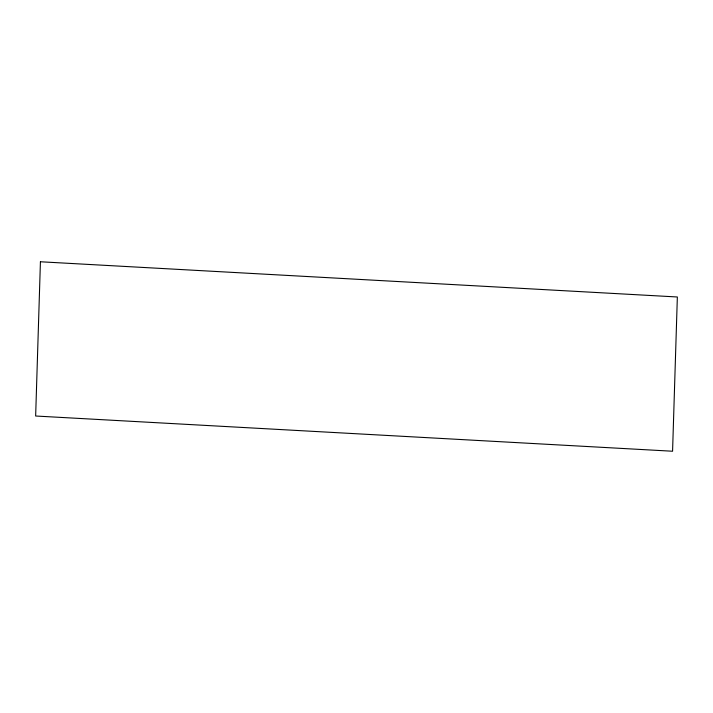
<?xml version="1.0" encoding="UTF-8"?>
<svg xmlns="http://www.w3.org/2000/svg" width="713" height="713" viewBox="0 0 713 713"><rect width="100%" height="100%" fill="white"/><g stroke="black" fill="none" stroke-linecap="round" stroke-linejoin="round"><path stroke-width="1.07" d="M40.427 261.769L35.65 416.018L672.573 451.231L677.35 296.982L40.427 261.769"/></g></svg>
